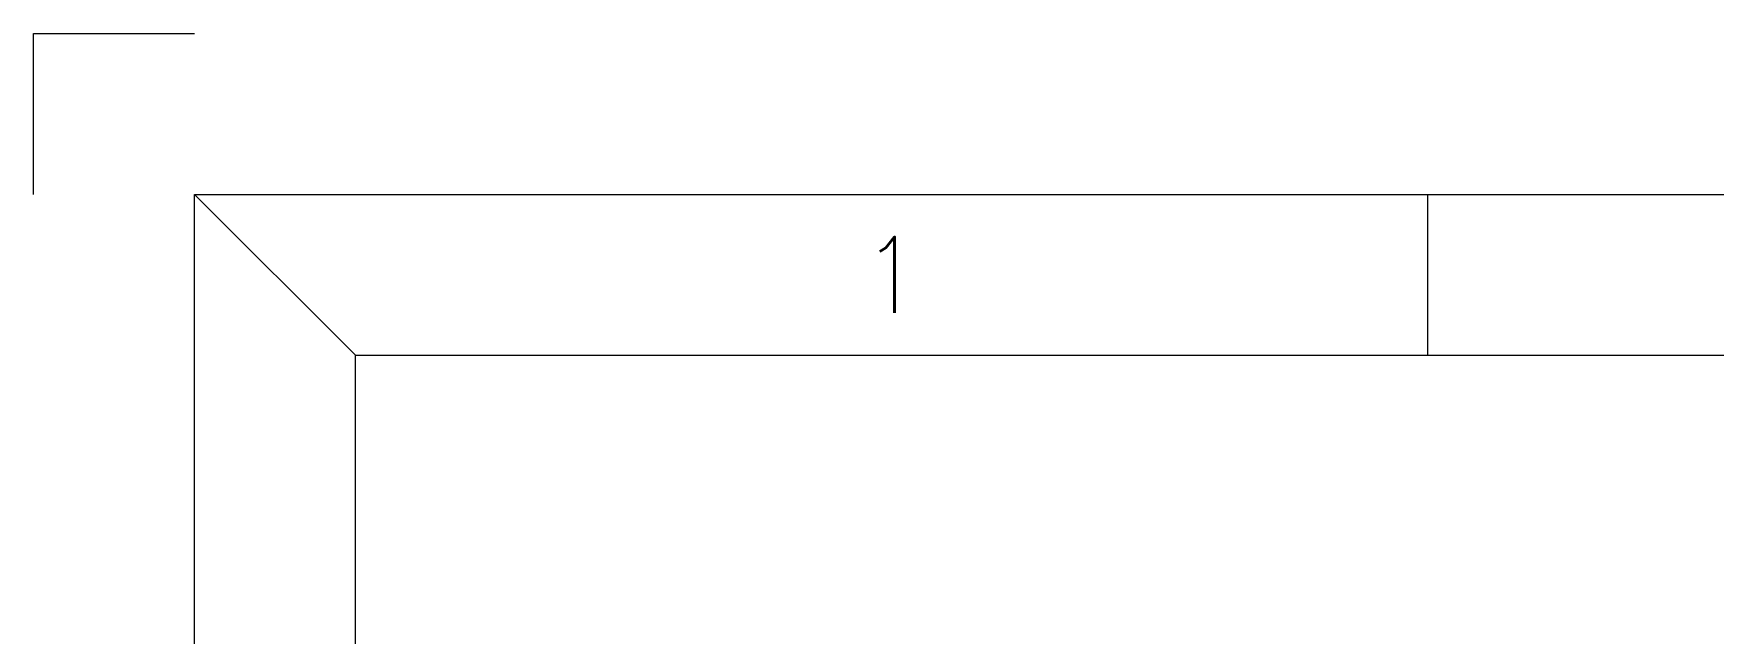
# Model space of a CAD drawing. Header units: millimetres. Extents: x 0 to 279, y 0 to 216.
# Drawn here: x 0 to 66.3, y 192.3 to 216 of the extents above; entities that cross this region are included whole.
import ezdxf

# ---------------------------------------------------------------- set-up
doc = ezdxf.new("R2010")
doc.units = ezdxf.units.MM
doc.layers.add('9.1 Drawing sheet', color=9, linetype='Continuous', lineweight=9)
doc.styles.add('textstyle7', font='Standard')

# ---------------------------------------------------------------- blocks, each defined once
blk = doc.blocks.new('Zoned border')
at = {"layer": '9.1 Drawing sheet'}
for p, q in [((6.35, 209.55), (273.05, 209.55)), ((6.35, 6.35), (6.35, 209.55)), ((6.35, 209.55), (12.7, 203.2)), ((55.033, 203.2), (55.033, 209.55))]:
    blk.add_line(p, q, dxfattribs=at)
at = {"layer": '9.1 Drawing sheet', "insert": (33.867, 206.375), "char_height": 3, "attachment_point": 5, "style": 'textstyle7'}
blk.add_mtext('1', dxfattribs=at)
blk = doc.blocks.new('Paper Frame')
at = {"layer": '9.1 Drawing sheet'}
for p, q in [((0, 209.55), (0, 215.9)), ((0, 215.9), (6.35, 215.9)), ((12.7, 203.2), (266.7, 203.2)), ((12.7, 12.7), (12.7, 203.2))]:
    blk.add_line(p, q, dxfattribs=at)
blk.add_blockref('Zoned border', (0, 0), dxfattribs=at)

msp = doc.modelspace()

# ---------------------------------------------------------------- block references
at = {"layer": '9.1 Drawing sheet', "color": 18}
msp.add_blockref('Paper Frame', (0, 0.07), dxfattribs=at)

doc.saveas('drawing.dxf')
